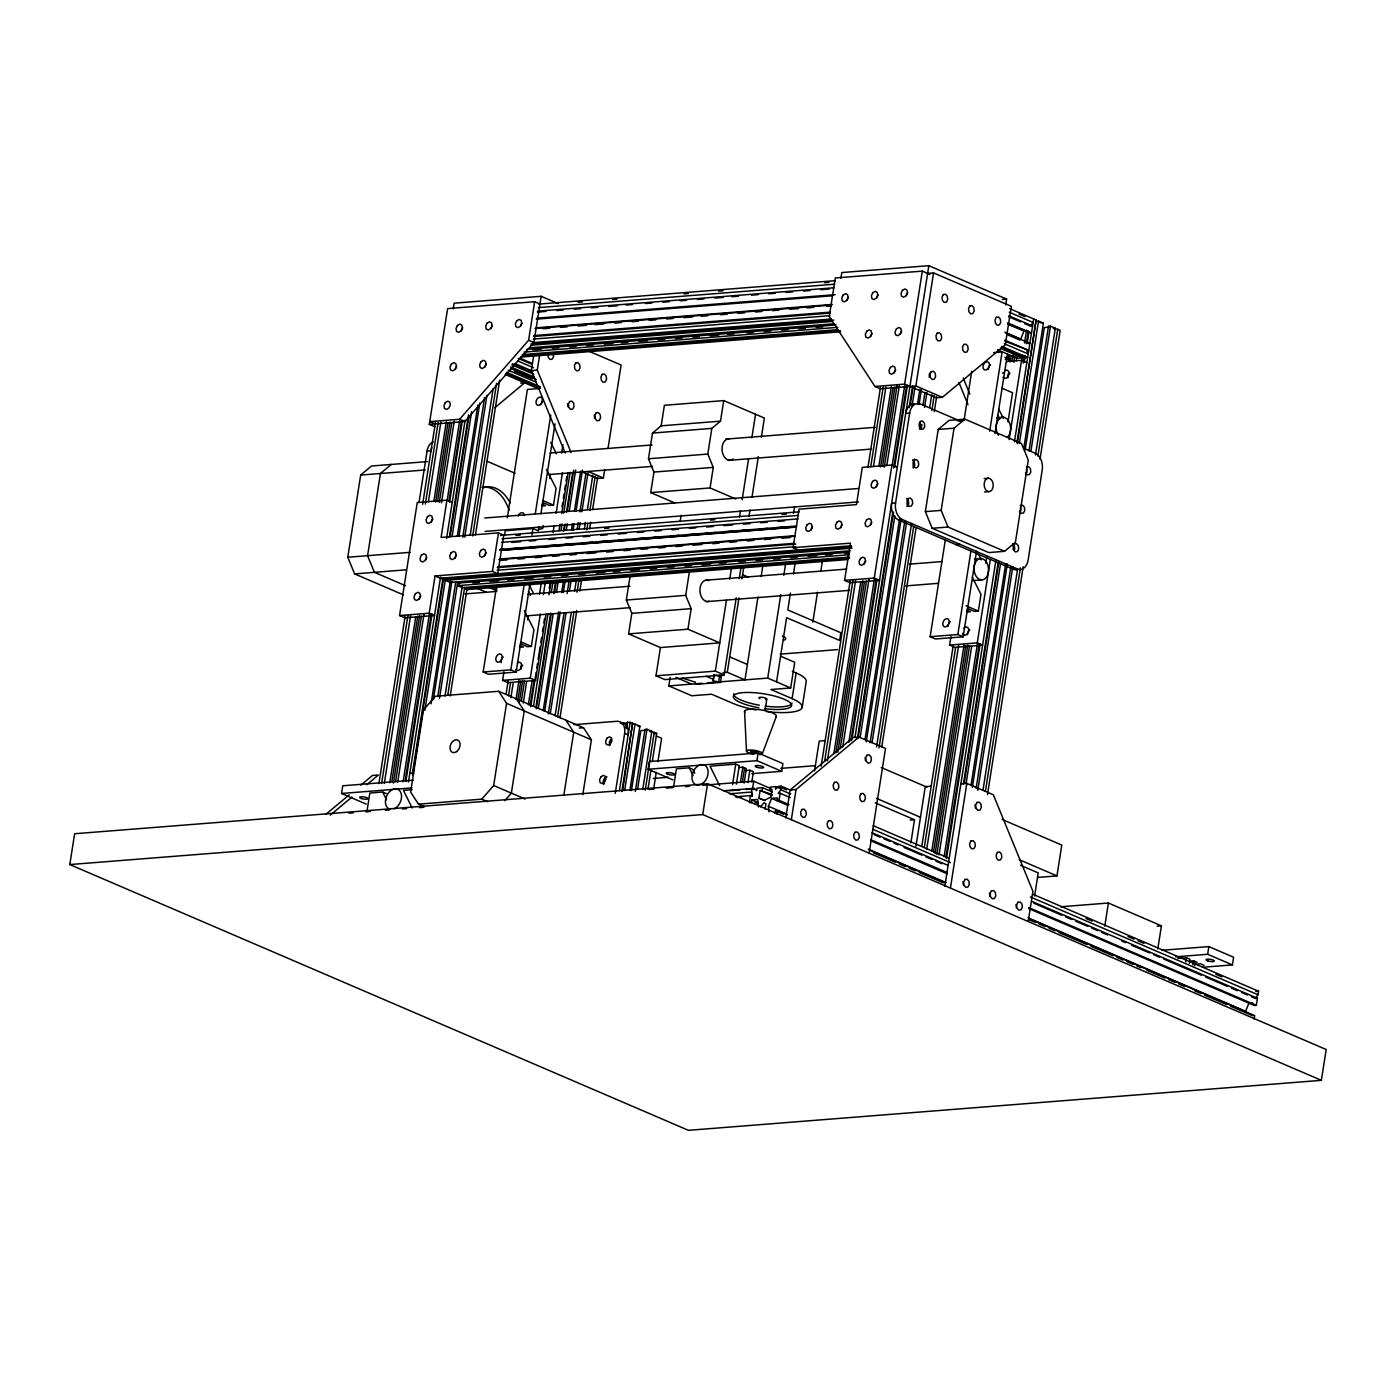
<?xml version="1.0" encoding="UTF-8"?>
<svg xmlns="http://www.w3.org/2000/svg" width="1396" height="1396" viewBox="0 0 1396 1396"><rect width="100%" height="100%" fill="white"/><g stroke="black" fill="none" stroke-linecap="round" stroke-linejoin="round"><path stroke-width="1.5" d="M69.8 864.56L74.634 833.744L707.563 783.749L1326.2 1049.513L1321.366 1080.33L688.437 1130.324L69.8 864.56L702.729 814.566L1321.366 1080.33M403.374 594.836L354.619 573.896L347.796 557.248L360.674 475.059L371.511 466.002L427.508 461.587M366.31 804.113L341.566 793.469L342.77 785.774L413.164 780.207M366.939 811.53L369.835 793.033L382.679 792.021L386.221 793.539M399.553 615.549L429.218 613.193L434.522 615.479L404.857 617.817L399.553 615.549L417.247 502.525L446.929 500.187L452.217 502.455M434.976 426.81L429.287 424.367L447.627 308.603L534.651 301.728L539.955 304.014M419.009 502.543L427.054 451.17A13.419 9.022 85.5 0 1 433.214 441.956M378.892 783.645L405.137 616.037M422.639 504.288L435.43 422.622M453.229 308.952L454.136 303.176L541.159 296.301L558.208 303.63M381.614 783.435L407.859 615.811M425.361 504.078L438.152 422.412M384.336 783.226L410.581 615.601M428.415 501.705L440.857 422.203M389.763 782.79L415.676 617.329M433.859 501.286L446.301 421.767M391.875 781.394L417.788 615.933M435.622 502.036L448.064 422.534M393.428 783.069L419.673 615.462M437.506 501.565L449.966 422.046M395.539 781.69L421.452 616.212M439.286 502.316L451.728 422.814M397.686 782.161L423.93 614.554M441.433 502.804L454.224 421.138M429.218 613.193L435.063 575.955L492.422 571.418L497.726 573.704L503.747 535.174L498.442 532.888L441.084 537.425L446.929 500.187M403.112 781.743L429.375 614.118M447.209 500.222L459.65 420.72M405.224 780.347L431.137 614.886M448.971 500.99L461.43 421.47M405.835 781.516L432.079 613.908M449.582 502.159L462.373 420.493M408.452 781.952L440.525 577.159M446.58 538.472L465.095 420.283M412.344 773.75L442.951 578.206M449.355 537.373L468.533 414.874M412.78 774.955L443.405 579.41M450.14 536.43L468.986 416.078M424.855 710.337L445.394 579.253M452.112 536.273L471.639 411.628M431.067 703.828L450.245 581.329M457.312 536.204L477.851 405.119M433.336 699.64L451.85 581.451M458.918 536.326L479.788 403.095M437.838 696.272L455.672 582.376M462.739 537.251L484.621 397.563M439.478 698.262L457.661 582.219M464.728 537.094L486.925 395.26M849.501 557.056L462.25 587.646L457.644 585.657L458.045 583.092L849.606 552.17M445.01 696.063L462.181 586.46M470.26 534.877L493.137 388.751M447.784 694.946L464.606 587.507M472.686 535.924L496.575 383.359M450.21 695.993L467.049 588.554M475.46 534.825L499.681 380.096M492.422 571.418L498.442 532.888M435.22 423.895L429.916 421.609L459.598 419.271L528.613 340.258L534.651 301.728M429.287 424.367L464.903 421.557L533.918 342.544L541.159 296.301M529.887 584.348L516.136 672.104L488.443 674.285L483.156 672.017L496.557 586.39M504.602 535.017L505.265 530.742L532.958 528.561L538.263 530.829L538.926 526.554M507.289 517.899L527.391 389.467L540.165 388.472M565.171 453.037L531.353 370.603L533.691 355.614M571.104 452.566L537.285 370.132L539.641 355.16M545.976 614.1L535.593 680.445L507.9 682.644L502.595 680.358L503.939 671.808M506.137 693.829L508.161 680.934M516.136 672.104L510.831 669.818L524.25 584.209M531.963 534.982L532.958 528.561M535.314 513.571L550.722 415.118M418.486 804.148L481.777 799.158L493.678 785.529L506.556 703.34L498.686 691.282L435.378 696.272L423.477 709.901L410.616 792.09L418.486 804.148L424.384 806.696M508.528 695.766L510.552 682.871M510.901 697.686L513.257 682.644M540.95 513.711L555.015 423.808M527.688 619.876L528.351 615.706M549.815 478.601L550.46 474.431M516.014 699.413L519.033 680.079M520.725 669.33L521.389 665.037M517.776 700.164L520.813 680.829M519.329 701.839L522.697 680.358M521.441 700.46L524.477 681.108M520.324 643.661L527.391 646.697L531.353 646.383L533.97 629.683L524.355 610.715M539.502 594.364L541.456 581.853M542.451 502.385L549.518 505.422L553.479 505.108L556.097 488.425L546.482 469.44M561.628 453.107L562.937 444.748M523.256 703.078L526.624 681.597M535.593 680.445L530.288 678.177L540.339 613.961M543.358 594.696L545.365 581.853M553.078 532.626L554.072 526.205M556.097 513.362L562.466 472.686M528.351 704.806L532.05 681.161M530.114 705.556L534.162 679.782M530.742 706.742L536.116 672.349M536.797 668.056L537.46 663.763M538.141 659.453L540.165 646.575M540.828 642.265L541.508 637.972M542.52 631.533L543.184 627.223M543.864 622.93L544.527 618.637M549.239 588.554L550.251 582.097M562.03 506.888L562.71 502.595M563.373 498.285L564.054 493.992M564.717 489.699L565.397 485.389M566.078 481.096L566.741 476.804M548.994 594.836L551.001 581.992M559.046 530.62L560.058 524.198M561.733 513.501L568.102 472.825M533.464 706.516L547.93 614.118M551.298 592.637L552.973 581.888M561.052 530.305L562.065 523.866M563.74 513.117L570.144 472.284M535.89 707.563L550.687 613.019M553.723 593.666L555.748 580.771M563.478 531.353L564.49 524.913M566.514 512.018L572.569 473.331M536.343 708.767L551.141 614.223M554.509 592.724L556.201 581.975M564.263 530.41L565.275 523.954M567.3 511.058L573.686 470.243M538.315 708.61L553.13 614.066M556.481 592.567L558.173 581.818M566.253 530.253L567.265 523.797M569.271 510.901L575.675 470.086M543.184 710.704L558.662 611.849M561.681 592.515L563.373 581.766M571.453 530.183L572.447 523.744M574.471 510.849L580.527 472.162M544.772 710.826L560.25 611.971M563.286 592.637L564.961 581.888M573.041 530.305L574.053 523.866M576.077 510.971L582.464 470.138M548.262 713.897L564.089 612.896M567.108 593.544L569.132 580.666M577.211 529.084L578.223 522.645M579.898 511.896L585.954 473.209M550.251 713.74L566.061 612.739M569.428 591.241L571.104 580.509M579.183 528.927L580.195 522.488M581.888 511.739L587.943 473.052M555.102 715.816L571.261 612.67M574.629 591.189L576.304 580.439M584.383 528.875L585.395 522.418M587.419 509.523L592.794 475.146M557.545 716.863L574.035 611.57M577.054 592.236L579.078 579.34M586.809 529.904L587.821 523.465M589.845 510.57L595.237 476.193M559.971 717.91L576.792 610.471M579.829 591.119L581.504 580.387M589.583 528.805L590.595 522.366M592.619 509.47L597.663 477.223M580.422 471.185L597.453 478.496L603.386 478.025L604.73 469.51M608.063 448.186L621.098 365.019L589.182 351.303M563.827 795.423L573.721 732.202L565.851 720.127M582.813 794.586L591.398 739.793L583.528 727.735L498.686 691.282M628.601 633.889L687.931 629.195L719.743 642.875L660.413 647.552L628.601 633.889L631.812 613.333L626.35 600.036L630.032 576.478M674.582 502.874L650.711 492.614L653.939 472.075L648.477 458.76L652.49 433.074L661.181 425.832L720.51 421.156L723.739 400.6L664.391 405.294L661.181 425.832M603.77 784.203L604.782 777.781M609.808 745.673L610.82 739.252M615.252 793.294L624.64 733.354A13.419 9.353 -66.8 0 0 616.753 721.296L573.896 724.681M625.844 727.508L627.467 722.255L632.615 723.076L622.668 790.625M626.455 728.677L627.467 722.255M619.458 790.52L630.189 722.029M621.883 791.567L632.615 723.076M624.658 790.468L635.04 724.123L633.069 724.28M629.858 790.415L639.909 726.217L635.04 724.123M631.446 790.555L640.834 730.632L644.795 730.317M635.285 791.48L645.004 729.41L646.976 729.253L651.845 731.33L642.788 789.124M637.588 789.176L646.976 729.253M736.233 597.854L724.158 674.914L664.828 679.608L655.98 675.804L660.343 647.988M680.114 521.703L681.126 515.281M672.889 779.893L648.145 769.266L649.349 761.553L758.15 752.968L782.894 763.595L781.673 771.307L751.816 773.663M645.214 790.171L654.27 732.377L649.855 731.487L651.845 731.33M647.971 789.194L651.007 769.807M652.298 761.535L656.696 733.424L654.27 732.377M756.091 709.971A40.24 9.947 8.9 0 1 732.795 703.322L711.594 694.213L691.805 695.766L668.824 685.907L670.167 677.339M653.607 789.351L656.26 772.32M657.935 761.675L661.599 738.275L656.295 735.989M687.931 629.195L691.16 608.656L685.698 595.342L689.38 571.802M735.901 499.035L710.058 487.937L713.269 467.381L707.807 454.066L711.838 428.38L720.51 421.156M673.518 787.327L676.414 768.83L689.258 767.817L692.8 769.336L694.719 773.244M721.505 675.978L720.493 682.4L713.112 680.742L714.124 674.32M713.112 680.742L714.106 675.071M724.158 674.914L715.328 671.127L726.426 600.263M729.742 579.078L731.417 568.312M739.461 517.009L740.456 510.587M742.131 499.89L748.535 459.005M751.851 437.821L755.55 414.263M718.731 681.632L719.743 675.21M739.252 578.59L740.927 567.893M748.971 516.52L749.966 510.098M751.99 497.255L758.342 456.597M761.361 437.332L764.38 418.067L723.739 400.6M702.729 814.566L707.563 783.749M757.958 597.034L744.975 679.887L727.299 672.296L738.955 597.872M741.922 578.904L743.789 566.985M761.169 576.496L762.67 566.863M732.534 784.692L735.744 764.135L710.04 766.177L719.673 785.704M736.39 784.151L739.287 765.654L735.744 764.135M740.561 781.568L742.812 767.172L738.536 767.521M742.34 782.318L744.591 767.94M744.103 783.086L746.354 768.69L742.812 767.172M747.959 782.545L749.879 770.208L745.604 770.557M780.591 656.207L794.725 662.28L790.694 687.966L767.73 678.09L780.8 594.609M783.819 575.344L785.826 562.501M793.539 513.274L794.533 506.853M751.816 782.004L753.421 771.726L749.879 770.208M702.52 785.267L753.718 781.219L752.514 788.932L746.11 789.438M781.673 771.307L756.929 760.663L758.15 752.968M765.095 710.215L766.753 699.623M758.499 807.028L757.731 799.472L751.798 799.943L751.397 802.508L749.408 802.665L750.525 795.615L752.287 796.366L751.624 788.548L754.049 789.595M798.372 549.954L793.068 547.686L799.088 509.156L856.446 504.619L862.292 467.381L891.957 465.043L897.262 467.311M776.56 681.894L786.611 617.678L839.642 640.45L840.846 632.754L787.815 609.965L790.468 593.038M793.452 574L795.109 563.426M764.903 800.693L758.918 798.111L760.122 790.415L772.093 794.551M840.898 278.345L841.805 272.552L928.829 265.676L1006.603 299.093L1005.696 304.869M762.111 790.258L762.513 787.693L757.068 788.112L756.667 790.677L754.346 788.321L723.512 790.764M758.918 798.111L764.45 800.222L770.784 797.186L771.988 789.473L770.016 789.63L770.418 787.065L775.862 786.629L775.461 789.194L778.584 786.419L781.289 786.21L791.288 790.485M766.474 711.576A40.24 9.947 8.9 0 0 799.559 710.058A40.24 9.947 8.9 0 0 792.125 698.628L796.156 672.942L792.3 671.284M775.094 813.327L775.495 810.762L777.467 810.605L787.466 814.898M776.926 814.13L777.467 810.605M789.072 804.62L779.09 800.327L780.19 793.26L778.218 793.417L780.748 789.735L781.289 786.21M812.821 622.18L817.515 592.218M820.865 570.824L822.541 560.11M802.194 707.371L806.207 681.684A40.24 9.947 8.9 0 0 796.156 672.942M785.774 817.829L790.136 789.996L853.061 737.524L858.994 737.071L885.5 748.448L869.15 852.939M791.375 819.487L796.069 789.525L858.994 737.071M814.549 770.889L819.225 741.101L825.158 740.63M844.597 580.387L874.262 578.049L879.567 580.335L849.885 582.673L844.597 580.387L850.426 543.149L793.068 547.686M821.162 766.177L850.164 580.876M868.015 466.997L880.457 387.477M824.617 761.186L852.886 580.666M870.72 466.77L883.179 387.268M827.339 760.96L855.608 580.457M873.442 466.561L885.902 387.041M833.796 754.084L860.721 582.167M878.887 466.124L891.329 386.622M835.89 752.706L862.815 580.788M880.649 466.892L893.108 387.373M837.792 752.235L864.368 582.464M882.551 466.421L894.993 386.901M840.235 748.692L866.48 581.068M884.314 467.171L897.105 385.523M842.713 747.017L868.958 579.392M886.792 465.514L899.251 385.994M874.262 578.049L891.957 465.043M942.37 397.319L936.437 397.79L904.625 384.127L922.32 271.121L835.297 277.979L829.259 316.508L874.96 386.465L880.265 388.751L915.863 385.942L942.37 397.319L1005.295 344.864L1011.332 306.335L933.558 272.918L927.625 273.389M848.82 742.288L874.402 578.974M892.236 465.077L904.695 385.558M850.932 740.91L876.165 579.724M893.667 467.992L906.458 386.326M851.874 739.932L876.793 580.91M894.627 467.014L907.4 385.348M854.945 737.559L928.829 265.676M857.371 738.606L892.707 512.96M909.197 407.667L912.565 386.186M858.156 737.664L893.492 512.018M910.314 404.578L913.001 387.373M1023.512 448.256L1035.396 453.368A13.419 9.022 85.5 0 1 1042.219 470.016L1028.154 559.901A13.419 9.022 85.5 0 1 1017.3 568.957L902.409 519.591A13.419 9.022 85.5 0 1 895.586 502.961L909.668 413.059A13.419 9.022 85.5 0 1 920.505 404.02L960.134 421.034M860.128 737.507L894.801 516.154M911.954 406.568L914.991 387.216M915.863 385.942L933.558 272.918M864.997 739.583L899.652 518.248M917.486 404.351L919.842 389.31M866.253 741.869L900.926 520.516M919.092 404.474L921.447 389.432M870.092 742.777L904.748 521.441M907.103 506.399L908.115 499.96M913.159 467.712L914.502 459.127M919.563 426.897L920.226 422.587M922.913 405.398L924.937 392.503M872.064 742.62L906.388 523.43M921.203 428.886L921.866 424.576M924.571 407.388L926.927 392.346M929.282 377.304L929.945 373.011M876.583 746.86L911.588 523.378M929.753 407.335L931.778 394.44M879.026 747.907L913.682 526.571M931.847 410.529L934.203 395.487M881.783 746.808L916.108 527.618M934.29 411.576L936.646 396.534M925.356 511.634L938.217 429.445L949.071 420.388L964.898 419.149L1021.453 443.439L1028.276 460.087L1015.416 542.276L1004.562 551.315L988.734 552.572L932.179 528.281L925.356 511.634L941.166 510.378L948.006 527.025L1004.562 551.315M941.166 510.378L954.044 428.188L964.898 419.149M976.554 551.176L963.153 636.803L935.46 638.984L930.155 636.698L945.249 540.392M964.008 420.528L971.721 371.301M910.873 842.852L914.502 819.731L875.222 802.857M915.951 846.255L925.269 786.663L931.202 786.192M949.594 645.057L977.287 642.875L982.592 645.144L954.899 647.343L949.594 645.057L950.938 636.489M921.884 845.784L953.189 645.79M924.274 847.564L955.579 647.709M963.153 636.803L957.848 634.517L970.918 551.036M989.694 431.172L1002.101 351.984L993.568 352.647M926.665 849.501L958.633 645.353M994.999 433.458L1007.389 354.252M931.76 851.228L964.078 644.917M1008.488 361.267L1009.5 354.811M933.54 851.979L965.84 645.685M1007.912 377.06L1008.575 372.767M1010.268 362.018L1011.262 355.579M935.093 853.654L967.742 645.214M1012.152 361.547L1013.164 355.108M936.856 854.422L969.505 645.964M1013.915 362.314L1014.927 355.858M939.002 854.893L971.651 646.453M1016.41 360.639L1017.073 356.346M967.341 608.359L974.408 611.396L978.369 611.082L980.987 594.382L972.331 577.298M985.855 563.234L986.832 556.969M1007.982 421.976L1012.554 392.747L1001.944 388.193M977.287 642.875L990.357 559.395M1009.134 439.531L1021.54 360.343L1006.621 361.512M944.115 856.62L977.427 643.87M1021.837 360.203L1022.884 355.317L1025.065 357.673L1027.648 357.481L1001.787 346.365M1024.542 343.015L1026.549 330.119M945.877 857.371L979.189 644.62M1023.268 363.117L1024.28 356.661M1026.304 343.782L1028.329 330.887M946.488 858.557L980.149 643.661M1024.228 362.14L1025.24 355.701M1027.264 342.805L1028.939 332.056M944.848 886.198L996.011 559.534M1014.438 441.817L1033.686 318.951M963.415 784.168L998.088 562.815M1016.934 442.48L1036.111 319.998L1009.814 308.691M964.217 783.208L998.873 561.873M1017.387 443.684L1036.111 319.998M966.189 783.051L1000.513 563.862M1019.359 443.527L1038.537 321.028L1036.565 321.185M950.449 887.856L966.817 783.383L960.884 783.854M971.04 785.145L1005.713 563.81M1023.879 447.767L1043.405 323.122L1038.537 321.028M972.314 787.414L1007.301 563.932M1025.135 450.036L1044.33 327.554L1050.263 327.083L1048.483 326.315L1028.974 450.96M976.136 788.339L1010.809 567.003M1013.444 549.832L1013.077 546.569L1014.351 544.021L1016.532 543.672L1018.347 545.749L1018.731 549.012L1017.44 551.56L1015.258 551.891L1013.444 549.832L1014.159 545.504M977.776 790.328L1012.781 566.846M1030.946 450.803L1050.473 326.158L1048.483 326.315M982.976 790.276L1017.632 568.94M1035.483 455.044L1055.324 328.252L1050.473 326.158M985.402 791.323L1020.406 567.823M1037.909 456.073L1057.767 329.299L1053.352 328.409L1055.324 328.252M987.495 794.516L1023.181 566.724M1040.003 459.267L1060.192 330.346L1057.767 329.299M1028.224 921.238L1032.918 891.276L993.324 794.76L966.817 783.383M1034.611 895.988L1038.223 872.884L1020.546 865.293M1037.49 877.438L1056.947 875.903L1061.78 845.069L1002.258 819.504M1104.777 926.141L1108.389 903.02L1060.681 906.789M1157.808 948.914L1161.42 925.81L1108.389 903.02M1185.832 961.879L1186.46 957.761L1177.892 958.441M1189.357 963.397L1190.003 959.279L1186.46 957.761M1192.899 964.915L1193.545 960.797L1189.252 961.129M1194.662 965.666L1195.308 961.565M1208.866 946.593L1233.61 957.22L1232.406 964.915L1207.662 954.288L1208.866 946.593L1161.943 950.292M1254.149 1019.15L1254.707 1015.607L1029.079 918.69M1028.695 908.569L1254.341 1005.486L1256.313 1005.329L1257.43 998.28L1031.784 901.345M1251.462 996.709L1255.44 998.437L1257.971 994.737L1258.529 991.212L1032.9 894.278M762.373 753.631L776.351 716.375M768.969 811.914L768.393 806.242L771.569 798.39L777.502 797.919L777.101 800.484L779.09 800.327M461.343 330.765L462.722 327.781M455.305 369.294L456.684 366.31M491.008 328.426L492.387 325.442M484.97 366.956L486.349 363.972M520.673 326.071L522.052 323.104M431.416 521.86L432.795 518.876M425.379 560.389L426.757 557.405M419.341 598.919L420.72 595.935M455.044 558.051L456.422 555.067M484.709 555.695L486.105 552.729M609.162 742.724L610.558 739.74M847.023 300.297L848.419 297.331M876.705 297.959L878.084 294.975M870.668 336.488L872.046 333.504M906.37 295.62L907.749 292.637M900.333 334.15L901.711 331.166M811.076 529.922L812.455 526.955M894.295 372.68L895.691 369.696M840.741 527.583L842.12 524.599M876.444 486.715L877.822 483.731M870.406 525.245L871.785 522.261M864.368 563.775L865.764 560.791M760.471 806.871L764.048 802.787L765.968 803.747L765.113 809.191M919.493 429.253L920.784 426.705L920.418 423.442M913.473 467.782L914.746 465.234L914.38 461.971L912.565 459.912M907.435 506.312L908.709 503.764L908.342 500.501L906.528 498.442M1025.554 474.815L1026.828 472.267L1026.461 469.004M1019.516 513.344L1020.808 510.796L1020.424 507.533M504.741 800.693L511.355 793.12L524.233 710.93L516.346 698.873M391.299 464.449L380.445 473.488L367.584 555.695L374.407 572.325L405.608 585.727M494.865 407.667L524.669 382.818L520.708 383.132M326.053 814.147L349.244 794.813M360.831 785.163L372.418 775.495L378.351 775.024L366.764 784.692M330.329 815.055L351.862 797.116M606.946 776.891L604.52 778.27L603.142 781.254L603.613 784.081M1026.426 466.962L1028.608 466.63L1030.423 468.69L1030.789 471.953L1029.515 474.5L1027.316 474.849L1025.502 472.79M1020.389 505.492L1022.57 505.16L1024.385 507.219L1024.751 510.482L1023.477 513.03L1021.279 513.379L1019.481 511.302M538.839 304.101L835.227 280.683M578.049 302.234L582.376 301.902M612.652 299.494L616.98 299.163M684.057 293.858L688.385 293.526M718.661 291.136L722.988 290.787M824.67 282.76L828.997 282.411M538.28 307.626L834.668 284.226M537.739 311.151L834.11 287.751M537.338 312.093L545.993 311.413M556.812 310.558L563.303 310.034M574.122 309.179L580.596 308.673M591.415 307.818L597.907 307.312M608.726 306.457L617.381 305.776M626.036 305.078L632.528 304.572M645.51 303.543L652.002 303.037M662.821 302.182L669.295 301.676M680.114 300.821L686.605 300.297M697.424 299.442L703.916 298.936M714.735 298.081L723.39 297.4M732.045 296.72L738.536 296.196M751.502 295.167L757.993 294.661M768.812 293.806L775.304 293.3M786.123 292.445L792.614 291.921M803.433 291.066L809.924 290.56M820.743 289.705L829.399 289.024M536.622 318.218L835.174 294.643M536.239 319.161L832.609 295.743M536.012 327.833L832.382 304.433M535.017 328.496L831.405 305.096M543.271 328.741L549.762 328.235M560.581 327.379L567.073 326.856M577.892 326.018L586.547 325.32M595.202 324.64L603.857 323.959M614.659 323.104L621.15 322.598M631.969 321.743L638.461 321.22M649.28 320.365L655.771 319.859M666.59 319.003L673.081 318.497M683.9 317.642L692.556 316.962M701.193 316.264L707.685 315.758M720.668 314.728L727.159 314.222M737.978 313.367L744.469 312.861M755.288 312.006L761.78 311.483M772.599 310.627L779.09 310.121M789.892 309.266L798.547 308.586M807.202 307.905L813.694 307.382M826.676 306.37L831.004 306.021M533.918 335.564L830.288 312.146M533.516 336.488L829.905 313.088M1002.363 299.425L1006.603 299.093M533.359 339.088L829.748 315.688M532.801 342.631L831.353 319.038M530.916 344.009L833.778 320.085M531.178 345.231L831.876 321.481M529.433 347.831L834.511 323.732M526.693 349.366L836.064 324.919M532.783 349.785L541.439 349.087M552.258 348.232L558.749 347.726M569.568 346.871L576.059 346.365M586.878 345.51L593.37 344.986M604.189 344.131L612.827 343.451M621.482 342.77L627.973 342.264M638.792 341.409L647.447 340.729M658.266 339.874L664.758 339.35M675.577 338.495L682.068 337.989M692.887 337.134L699.361 336.628M710.18 335.773L718.835 335.075M727.49 334.394L733.982 333.888M746.965 332.859L753.456 332.353M764.275 331.498L770.767 330.992M781.586 330.137L788.059 329.613M798.878 328.758L805.37 328.252M816.189 327.397L822.68 326.891M524.128 352.106L837.809 327.327M522.261 354.601L838.106 329.648M522.401 355.753L840.409 330.643M520.376 357.097L840.549 331.794M1043.405 323.122L1039.654 322.528M531.353 370.603L537.285 370.132M1027.875 343.503L1029.864 343.346L1005.993 333.103M1004.893 341.165L1028.747 350.413L1004.893 340.17M1007.284 356.556L1009.256 356.399M1005.225 359.243L1009.413 358.912M874.96 386.465L904.625 384.127M652.49 433.074L711.838 428.38M427.054 451.17L430.998 450.873A13.419 9.022 85.5 0 1 431.818 447.662M909.668 413.059L905.707 413.373A13.419 9.022 85.5 0 1 914.206 403.776M550.111 453.002L651.984 444.958M725.676 439.129L875.24 427.316M957.604 420.824L961.949 420.475M996.622 417.736L1003.131 417.23M360.674 475.059L425.187 469.963M938.217 429.445L954.044 428.188M648.477 458.76L707.807 454.066M548.488 474.588L652.525 466.369M728.398 460.383L871.453 449.076M653.939 472.075L713.269 467.381M650.711 492.614L710.058 487.937M541.613 506.05L545.557 505.736L542.032 504.218M484.778 518.003L858.243 488.513M984.163 478.566L988.508 478.235M485.127 531.405L858.575 501.897M984.512 491.95L988.857 491.619A6.701 4.52 85.5 0 0 992.521 481.725A6.701 4.52 85.5 0 0 984.669 481.428A6.701 4.52 85.5 0 0 988.857 491.619M895.586 502.961L891.625 503.275A13.419 9.022 85.5 0 0 898.448 519.905L1013.339 569.271A13.419 9.022 85.5 0 0 1018.033 569.446M500.483 535.436L799.018 511.861M515.892 535.453L520.219 535.104M604.59 528.438L608.918 528.107M710.581 520.08L714.909 519.731M781.987 514.443L786.314 514.094M502.089 538.786L798.46 515.386M501.53 542.329L797.919 518.911M511.948 542.398L520.603 541.718M529.259 541.037L535.75 540.514M548.733 539.502L555.224 538.978M566.043 538.123L572.535 537.617M583.354 536.762L589.827 536.256M600.646 535.401L607.138 534.877M617.957 534.022L626.612 533.342M637.431 532.487L643.922 531.981M654.741 531.126L661.233 530.62M672.052 529.765L678.526 529.241M689.345 528.386L695.836 527.88M706.655 527.025L713.147 526.519M723.966 525.664L732.621 524.966M743.44 524.111L749.931 523.605M760.733 522.75L767.224 522.244M778.043 521.389L784.535 520.865M347.796 557.248L410.18 552.327M500.431 549.396L796.802 525.978M499.646 549.605L503.973 549.274M512.629 548.593L521.284 547.895M529.922 547.215L538.577 546.534M547.232 545.853L555.887 545.173M564.542 544.492L573.198 543.794M581.853 543.114L592.672 542.259M599.163 541.753L609.982 540.898M618.62 540.217L627.275 539.537M635.93 538.839L644.586 538.158M653.241 537.477L661.896 536.797M670.551 536.116L679.206 535.436M687.862 534.738L698.663 533.883M705.155 533.377L715.974 532.522M724.629 531.841L733.284 531.161M741.939 530.48L750.594 529.782M759.25 529.101L767.905 528.421M776.56 527.74L785.198 527.06M500.03 550.321L796.418 526.903M501.408 550.373L795.633 527.13M898.448 519.905L902.409 519.591M499.803 559.011L794.027 535.767M498.826 559.656L795.197 536.256M500.588 560.424L507.08 559.901M517.899 559.063L524.39 558.54M535.209 557.685L541.683 557.179M552.502 556.323L558.993 555.8M569.812 554.962L576.304 554.439M587.123 553.584L595.778 552.903M606.597 552.048L613.088 551.542M623.89 550.687L630.381 550.164M641.2 549.309L647.692 548.803M658.511 547.947L665.002 547.441M675.821 546.586L682.312 546.063M693.131 545.208L701.787 544.527M712.588 543.672L719.08 543.166M729.899 542.311L736.39 541.805M747.209 540.95L753.7 540.427M764.519 539.571L771.011 539.065M781.83 538.21L790.468 537.53M354.619 573.896L406.358 569.795M932.179 528.281L948.006 527.025M497.709 566.724L794.097 543.323M497.325 567.649L795.86 544.074M497.168 570.266L795.703 546.674M440.368 578.223L851.473 545.766M851.665 546.988L442.794 579.27L435.063 575.955M851.926 548.192L445.219 580.317L450.088 582.411L850.286 550.792M472.79 582.83L479.282 582.307M490.101 581.451L498.756 580.771M507.411 580.09L513.903 579.584M524.721 578.729L533.377 578.031M544.178 577.176L550.67 576.67M561.489 575.815L567.98 575.309M578.799 574.454L585.29 573.931M596.109 573.075L604.765 572.395M613.42 571.714L619.911 571.208M630.713 570.353L639.368 569.673M650.187 568.818L656.678 568.294M667.497 567.439L673.989 566.933M684.808 566.078L691.299 565.572M702.118 564.717L710.756 564.036M719.411 563.338L725.903 562.832M738.885 561.803L745.377 561.297M756.196 560.442L762.687 559.936M773.506 559.081L779.998 558.557M790.817 557.702L797.291 557.196M808.11 556.341L816.765 555.66M825.42 554.98L831.911 554.456M844.894 553.427L849.222 553.095M955.894 544.58L959.855 544.283M457.644 585.657L849.204 554.736M849.64 558.226L464.571 588.623L466.875 589.618L847.616 559.552M465.043 593.928L496.243 591.468M527.985 594.26L629.858 586.215M705.73 580.23L846.622 569.097M909.477 564.141L941.986 561.576M974.513 559.011L981.004 558.487M1013.339 569.271L1017.3 568.957M626.35 600.036L685.698 595.342M526.362 615.863L630.416 607.644M706.271 601.659L849.344 590.351M905.69 585.901L938.217 583.336M972.89 580.596L981.563 579.916A10.732 7.224 85.5 0 0 987.426 564.089A10.732 7.224 85.5 0 0 974.879 563.6A10.732 7.224 85.5 0 0 981.563 579.916M631.812 613.333L691.16 608.656M519.486 647.325L523.448 647.011L519.905 645.493M966.503 612.006L970.447 611.71L966.922 610.174M483.156 672.017L510.831 669.818M930.155 636.698L957.848 634.517M780.329 654.131L837.548 649.611M502.595 680.358L530.288 678.177M655.98 675.804L715.328 671.127M723.058 672.628L727.299 672.296M668.824 685.907L702.258 683.255M707.528 682.836L767.73 678.09M720.493 682.4L696.761 684.267L694.999 683.517L695.313 682.138L682.627 678.194M790.694 687.966L770.924 689.519L792.125 698.628M621.115 722.744L626.507 723.215M621.08 723.652L623.052 723.494M579.305 728.066L583.528 727.735M637.92 726.374L639.909 726.217M654.113 733.633L656.696 733.424M409.796 773.436L413.74 773.122M341.566 793.469L411.96 787.92M648.145 769.266L756.929 760.663M412.029 789.717L403.461 790.38L412.134 807.97M653.241 778.462L668.387 777.258M780.853 768.376L815.456 765.654M349.017 813.187L353.293 812.838M366.084 811.826L370.341 811.495M385.279 810.326L389.554 809.977M402.345 808.965L406.62 808.633M419.411 807.621L423.669 807.289M649.192 789.473L653.468 789.141M666.258 788.129L672.663 787.623M685.453 786.611L689.729 786.28M729.044 790.782L739.706 789.927M729.445 793.783L751.083 792.073L752.496 795.458L735.378 796.802M790.136 789.996L796.069 789.525M737.14 797.57L741.468 797.221M910.157 820.08L914.502 819.731M1157.092 926.141L1161.42 925.81M1175.659 956.818L1207.662 954.288M1196.32 964.182L1200.612 963.833L1204.137 965.351M1202.532 967.271L1232.406 964.915M1255.807 991.422L1258.529 991.212M1255.44 998.437L1257.43 998.28M1252.77 1003.078L1248.809 1003.392L1245.616 1011.262L1027.98 917.765M922.32 271.121L930.05 274.436M1019.028 314.03L1024.996 316.595M1009.256 312.233L1033.127 322.476L1030.597 326.175L1024.629 323.61M1008.715 315.758L1032.569 326.018M1008.715 316.77L1020.651 321.9M1007.598 322.825L1031.47 333.068L1007.615 323.837M1008.052 324.291L1023.949 331.131L1020.773 339.001L1004.858 332.161M1007.999 334.97L1019.918 340.083M1004.335 343.695L1028.189 353.938L1026.775 350.571M1001.194 347.43L1025.065 357.673M1000.6 348.494L1022.483 357.882L1017.318 358.283L997.442 349.75M1021.54 360.343L1026.845 362.611M1004.876 357.254L1008.854 358.964M528.613 340.258L533.918 342.544M520.08 358.231L532.016 363.344M518.108 358.388L532.033 364.356M517.55 360.901L533.447 367.741M515.002 363.588L532.906 371.266M512.419 363.78L532.312 372.331M511.826 364.845L533.708 374.233M510.639 366.956L534.511 377.217M510.535 368.474L536.378 379.572M514.513 371.196L532.417 378.874M508.144 370.184L535.977 382.155M506.678 372.331L540.479 386.849M505.945 373.395L539.746 387.914M505.212 374.46L539.03 388.995M965.997 605.759L978.369 611.082M588.24 471.516L603.386 478.025M459.598 419.271L464.903 421.557M487.413 461.395L515.141 473.296M742.585 574.681L748.483 577.229M542.87 500.553L553.479 505.108M729.724 656.888L747.384 664.479M716.008 674.983L721.313 677.252M706.359 676.327L713.426 679.363M493.085 587.192L497.046 588.885M487.152 586.652L497.046 590.892M476.594 588.065L486.349 592.253M458.045 583.092L459.808 583.842M675.856 677.357L691.578 684.11M881.242 767.521L926.874 787.117M520.743 641.828L531.353 646.383M876.409 798.338L920.069 817.096M1019.255 859.709L1056.947 875.903M1193.545 960.797L1197.07 962.315M873.146 825.664L949.036 858.261M778.584 786.419L786.559 789.839M1086.088 918.516L1092.073 921.081M1128.02 936.524L1134.006 939.107M1138.002 940.817L1143.987 943.382M1215.881 974.268L1221.866 976.851M775.862 786.629L779.858 788.339M780.748 789.735L790.729 794.027M872.587 829.189L950.467 862.641M1030.335 896.947L1257.971 994.737M753.718 781.219L770.854 788.583M780.19 793.26L790.171 797.552M872.046 832.714L947.919 865.311M874.053 834.599L880.056 837.164M884.034 838.891L890.037 841.456M894.033 843.167L898.012 844.894M904.015 847.459L921.988 855.19M925.967 856.9L931.97 859.465M935.966 861.192L941.951 863.758M1033.808 903.212L1061.763 915.218M1065.759 916.945L1071.744 919.51M1075.74 921.238L1087.711 926.368M1091.707 928.096L1097.692 930.661M1101.688 932.388L1107.691 934.954M1121.669 940.956L1125.647 942.666M1131.65 945.249L1149.623 952.962M1153.602 954.69L1159.605 957.255M1163.601 958.965L1201.537 975.263M1205.533 976.991L1227.485 986.414M1231.481 988.141L1237.484 990.706M1241.463 992.434L1247.466 994.999M762.513 787.693L772.494 791.968M760.122 790.415L772.11 795.563M624.64 733.354L628.165 734.872A13.419 9.353 -66.8 0 0 620.295 722.814M870.93 839.781L946.82 872.378M1028.678 907.557L1256.313 1005.329M771.569 798.39L787.553 805.248M870.947 840.793L947.291 873.861M768.393 806.242L786.367 813.973M868.225 849.134L946.104 882.586M869.324 850.059L945.214 882.656M751.798 799.943L757.784 802.525M775.495 810.762L783.488 814.182M873.338 852.782L895.307 862.222M899.303 863.932L905.289 866.515M909.285 868.225L915.27 870.807M919.266 872.517L943.225 882.813M1029.096 919.702L1035.082 922.267M1039.078 923.978L1045.063 926.56M1049.059 928.27L1055.044 930.853M1059.041 932.563L1086.995 944.568M1090.991 946.279L1112.961 955.719M1116.957 957.447L1122.942 960.012M1126.938 961.722L1132.924 964.304M1136.92 966.015L1140.916 967.725M1146.901 970.307L1164.875 978.02M1168.871 979.748L1174.856 982.313M1178.852 984.023L1184.838 986.606M1194.819 990.898L1200.822 993.463M1204.8 995.173L1226.77 1004.614M1230.766 1006.324L1252.736 1015.765M755.114 802.386L756.894 803.136M506.556 703.34L591.398 739.793M493.678 785.529L525.21 799.088M481.777 799.158L487.675 801.688M1012.589 543.986L1014.403 546.063L1014.77 549.326M998.681 409.063L1003.48 418.556M997.599 415.066L999.519 418.87M978.474 554.125L981.353 559.813M550.705 442.48L556.481 453.857M528.595 583.737L533.394 593.23M528.473 591.642L530.393 595.446M689.258 767.817L693.114 775.618M382.679 792.021L386.535 799.838M963.223 378.002L969.819 394.091M958.93 382.504L968.004 404.613M1015.991 904.486L1016.358 907.749M989.485 893.091L989.851 896.354M929.317 373.814L929.684 377.077M975.036 804.654L975.403 807.9M962.961 881.696L963.345 884.959M865.101 757.417L865.468 760.68M594.242 415.083L594.626 418.346M567.736 403.688L568.102 406.951M553.182 353.31L553.566 356.573L552.275 359.121L550.094 359.453L548.279 357.393L547.913 354.13M744.557 711.262L746.476 751.065M967.533 634.709A4.293 2.984 -66.8 0 1 969.731 629.962M963.676 628.392A4.293 2.984 -66.8 0 1 968.301 628.287A4.293 2.984 -66.8 0 1 966.747 634.342A4.293 2.984 -66.8 0 1 962.402 633.4M948.093 626.35A4.293 2.984 -66.8 0 1 950.292 621.621M520.586 668.946A4.293 2.984 -66.8 0 1 522.732 665.264M517.427 662.995A4.293 2.984 -66.8 0 1 521.406 663.868A4.293 2.984 -66.8 0 1 519.993 669.417A4.293 2.984 -66.8 0 1 515.752 669.504M501.251 662.629A4.293 2.984 -66.8 0 1 503.275 656.923M782.406 635.983A13.419 3.316 8.9 0 1 783.61 640.223M758.935 707.772A29.508 7.294 8.9 0 1 738.048 693.358A29.508 7.294 8.9 0 1 787.588 700.914A29.508 7.294 8.9 0 1 764.642 708.645M792.003 703.095A29.508 7.294 8.9 0 1 765.043 706.079M759.337 705.207A29.508 7.294 8.9 0 1 733.738 693.725M759.895 698.646A4.031 0.995 8.9 0 1 760.209 697.267A4.031 0.995 8.9 0 1 765.828 698.175A4.031 0.995 8.9 0 1 765.514 699.553M753.98 754.294A8.044 1.989 8.9 0 1 746.86 750.612A8.044 1.989 8.9 0 1 758.778 751.31A8.044 1.989 8.9 0 1 759.721 754.625M744.871 712.361A16.089 3.979 8.9 0 1 761.344 709.936A16.089 3.979 8.9 0 1 775.565 717.3M756.213 753.508A4.031 0.995 8.9 0 1 750.437 751.798A4.031 0.995 8.9 0 1 755.986 751.659A4.031 0.995 8.9 0 1 757.068 753.491M709.29 601.275A10.732 7.224 85.5 0 1 699.902 590.578A10.732 7.224 85.5 0 1 708.749 580.579M733.127 458.987A10.732 7.224 85.5 0 1 722.343 452.095A10.732 7.224 85.5 0 1 728.991 438.868M482.754 487.832A37.552 25.285 85.5 0 1 510.203 503.031M482.021 487.309A37.552 25.285 85.5 0 1 509.069 510.221M998.472 435.308A10.732 7.224 85.5 0 1 998.541 419.55A10.732 7.224 85.5 0 1 1009.186 422.011A10.732 7.224 85.5 0 1 1007.266 437.349M1007.755 377.845A4.293 2.984 -66.8 0 1 1009.954 373.116M1004.649 370.83A4.293 2.984 -66.8 0 1 1008.645 371.702A4.293 2.984 -66.8 0 1 1007.214 377.252A4.293 2.984 -66.8 0 1 1002.991 377.356M1002.799 373.447A4.293 2.984 -66.8 0 1 1003.27 372.435M988.316 369.504A4.293 2.984 -66.8 0 1 990.514 364.757M542.643 528.735A4.293 2.984 -66.8 0 1 543.445 525.594M543.463 525.978A4.293 2.984 -66.8 0 1 538.437 528.84M518.23 515.979A4.293 2.984 -66.8 0 1 521.772 512.698A4.293 2.984 -66.8 0 1 524.355 515.508M541.369 403.758A4.293 2.984 -66.8 0 1 543.498 400.059M389.868 809.157A10.732 7.486 -66.8 0 1 387.914 793.696A10.732 7.486 -66.8 0 1 400.879 792.666A10.732 7.486 -66.8 0 1 393.969 808.842M457.417 325.512L456.038 328.479L456.509 331.323L458.551 332.353L460.977 330.957L462.355 327.99L461.884 325.146L459.842 324.134L457.417 325.512M451.379 364.042L450.001 367.008L450.472 369.853L452.513 370.865L454.939 369.486L456.335 366.52L455.864 363.675L453.805 362.646L451.379 364.042M445.341 402.554L443.963 405.538L444.434 408.382L446.493 409.394L448.919 408.016L450.297 405.049L449.826 402.205L447.767 401.176L445.341 402.554M487.082 323.157L485.703 326.141L486.174 328.967L488.216 329.997L490.642 328.618L492.038 325.634L491.567 322.808L489.507 321.778L487.082 323.157M481.044 361.686L479.666 364.67L480.137 367.497L482.196 368.527L484.621 367.148L486 364.164L485.529 361.337L483.47 360.308L481.044 361.686M516.747 320.818L515.368 323.802L515.839 326.629L517.899 327.659L520.324 326.28L521.703 323.296L521.231 320.469L519.172 319.44L516.747 320.818M427.49 516.607L426.112 519.591L426.583 522.418L428.624 523.448L431.05 522.069L432.428 519.085L431.957 516.258L429.916 515.229L427.49 516.607M421.452 555.137L420.074 558.103L420.545 560.948L422.604 561.977L425.03 560.599L426.408 557.615L425.937 554.77L423.878 553.758L421.452 555.137M415.415 593.666L414.036 596.633L414.507 599.477L416.566 600.507L418.992 599.111L420.371 596.144L419.899 593.3L417.858 592.288L415.415 593.666M451.117 552.781L449.739 555.765L450.21 558.609L452.269 559.621L454.695 558.243L456.073 555.276L455.602 552.432L453.543 551.403L451.117 552.781M480.8 550.443L479.404 553.427L479.892 556.254L481.934 557.283L484.36 555.905L485.738 552.921L485.267 550.094L483.225 549.064L480.8 550.443M607.016 738.222L605.637 741.206L606.108 744.033L608.15 745.063L610.576 743.684L611.954 740.7L611.483 737.873L609.441 736.844L607.016 738.222M600.978 776.752L599.599 779.736L600.071 782.563L602.112 783.592L604.555 782.214L605.934 779.23L605.463 776.403L603.404 775.373L600.978 776.752M843.114 295.045L841.736 298.029L842.207 300.855L844.248 301.885L846.674 300.506L848.053 297.523L847.581 294.696L845.54 293.666L843.114 295.045M872.779 292.706L871.401 295.673L871.872 298.517L873.913 299.547L876.339 298.168L877.735 295.184L877.246 292.357L875.205 291.328L872.779 292.706M866.742 331.236L865.363 334.202L865.834 337.047L867.893 338.076L870.319 336.68L871.697 333.714L871.226 330.869L869.167 329.857L866.742 331.236M902.444 290.351L901.066 293.334L901.537 296.179L903.578 297.191L906.021 295.812L907.4 292.846L906.929 290.002L904.87 288.972L902.444 290.351M896.407 328.88L895.028 331.864L895.499 334.691L897.558 335.721L899.984 334.342L901.362 331.358L900.891 328.531L898.85 327.502L896.407 328.88M807.15 524.669L805.771 527.653L806.242 530.48L808.284 531.51L810.71 530.131L812.106 527.147L811.634 524.32L809.575 523.291L807.15 524.669M890.386 367.41L889.008 370.394L889.479 373.221L891.52 374.25L893.946 372.872L895.325 369.888L894.853 367.061L892.812 366.031L890.386 367.41M836.815 522.331L835.436 525.315L835.907 528.142L837.966 529.171L840.392 527.793L841.771 524.809L841.299 521.982L839.24 520.952L836.815 522.331M872.517 481.463L871.139 484.429L871.61 487.274L873.669 488.303L876.095 486.907L877.473 483.941L877.002 481.096L874.943 480.084L872.517 481.463M866.497 519.993L865.101 522.959L865.572 525.803L867.631 526.816L870.057 525.437L871.436 522.47L870.964 519.626L868.923 518.597L866.497 519.993M860.46 558.505L859.081 561.489L859.552 564.316L861.594 565.345L864.019 563.967L865.398 560.983L864.927 558.156L862.885 557.126L860.46 558.505M575.693 362.977L574.419 365.525L574.786 368.788L576.6 370.847L578.782 370.498L580.073 367.951L579.706 364.688L577.892 362.628L575.693 362.977M569.673 401.507L568.381 404.055L568.765 407.318L570.563 409.377L572.761 409.028L574.035 406.48L573.669 403.217L571.854 401.158L569.673 401.507M602.217 374.372L600.926 376.92L601.31 380.183L603.107 382.242L605.306 381.893L606.579 379.346L606.213 376.082L604.398 374.023L602.217 374.372M596.179 412.884L594.905 415.45L595.272 418.713L597.087 420.772L599.268 420.423L600.559 417.875L600.175 414.612L598.361 412.553L596.179 412.884M943.312 294.573L942.038 297.121L942.405 300.384L944.22 302.443L946.401 302.094L947.692 299.547L947.308 296.284L945.511 294.224L943.312 294.573M937.274 333.103L936.001 335.651L936.367 338.914L938.182 340.973L940.363 340.624L941.654 338.076L941.288 334.813L939.473 332.754L937.274 333.103M931.254 371.633L929.963 374.18L930.329 377.444L932.144 379.503L934.343 379.154L935.617 376.606L935.25 373.343L933.435 371.284L931.254 371.633M969.836 305.968L968.545 308.516L968.911 311.779L970.726 313.838L972.925 313.489L974.199 310.942L973.832 307.678L972.017 305.619L969.836 305.968M920.365 421.418L919.092 423.965L919.458 427.228L921.273 429.287L923.454 428.938L924.745 426.391L924.361 423.128L922.547 421.069L920.365 421.418M963.798 344.48L962.507 347.046L962.891 350.291L964.688 352.368L966.887 352.019L968.161 349.471L967.794 346.208L965.98 344.149L963.798 344.48M914.328 459.947L913.054 462.495L913.42 465.758L915.235 467.817L917.416 467.468L918.708 464.92L918.341 461.657L916.526 459.598L914.328 459.947M996.343 317.346L995.051 319.893L995.435 323.157L997.25 325.216L999.431 324.884L1000.705 322.336L1000.339 319.073L998.524 316.997L996.343 317.346M908.307 498.459L907.016 501.024L907.383 504.288L909.197 506.347L911.396 505.998L912.67 503.45L912.303 500.187L910.489 498.128L908.307 498.459M801.932 809.505L800.658 812.053L801.025 815.316L802.84 817.375L805.021 817.044L806.312 814.496L805.928 811.233L804.131 809.157L801.932 809.505M834.476 782.371L833.203 784.918L833.569 788.182L835.384 790.241L837.565 789.892L838.856 787.344L838.473 784.081L836.675 782.022L834.476 782.371M828.456 820.9L827.165 823.448L827.531 826.711L829.346 828.77L831.545 828.421L832.819 825.874L832.452 822.61L830.637 820.551L828.456 820.9M867.021 755.236L865.747 757.784L866.113 761.047L867.928 763.106L870.109 762.757L871.401 760.209L871.034 756.946L869.219 754.887L867.021 755.236M861 793.766L859.709 796.313L860.093 799.576L861.89 801.636L864.089 801.287L865.363 798.739L864.997 795.476L863.182 793.417L861 793.766M854.963 832.295L853.671 834.843L854.055 838.106L855.87 840.165L858.051 839.816L859.343 837.268L858.959 834.005L857.144 831.946L854.963 832.295M976.973 802.456L975.682 805.003L976.066 808.267L977.863 810.326L980.062 809.994L981.336 807.446L980.969 804.183L979.154 802.107L976.973 802.456M970.935 840.985L969.644 843.533L970.028 846.796L971.843 848.855L974.024 848.524L975.315 845.959L974.932 842.713L973.117 840.636L970.935 840.985M964.898 879.515L963.624 882.063L963.99 885.326L965.805 887.385L967.986 887.036L969.278 884.488L968.894 881.225L967.096 879.166L964.898 879.515M997.442 852.38L996.168 854.928L996.535 858.191L998.349 860.25L1000.531 859.901L1001.822 857.353L1001.438 854.09L999.641 852.031L997.442 852.38M991.422 890.91L990.13 893.457L990.497 896.721L992.312 898.78L994.51 898.431L995.784 895.883L995.418 892.62L993.603 890.561L991.422 890.91M1017.928 902.287L1016.637 904.835L1017.021 908.098L1018.836 910.175L1021.017 909.826L1022.308 907.278L1021.924 904.015L1020.11 901.956L1017.928 902.287M947.046 626.211A4.293 2.984 -66.8 0 0 948.163 619.091A4.293 2.984 -66.8 0 0 942.858 623.017A4.293 2.984 -66.8 0 0 947.046 626.211M500.03 661.512A4.293 2.984 -66.8 0 0 501.147 654.392A4.293 2.984 -66.8 0 0 495.842 658.319A4.293 2.984 -66.8 0 0 500.03 661.512M987.269 369.347A4.293 2.984 -66.8 0 0 988.385 362.227A4.293 2.984 -66.8 0 0 983.081 366.171A4.293 2.984 -66.8 0 0 987.269 369.347M540.252 404.648A4.293 2.984 -66.8 0 0 541.369 397.546A4.293 2.984 -66.8 0 0 536.064 401.472A4.293 2.984 -66.8 0 0 540.252 404.648M1207.819 960.937A4.293 1.064 8.9 0 0 1214.38 961.076A4.293 1.064 8.9 0 0 1208.221 959.157A4.293 1.064 8.9 0 0 1207.819 960.937M456.649 751.572A6.701 4.677 -66.8 0 0 458.394 740.438A6.701 4.677 -66.8 0 0 450.105 746.598A6.701 4.677 -66.8 0 0 456.649 751.572M757.086 767.329A4.293 1.064 8.9 0 0 763.664 767.451A4.293 1.064 8.9 0 0 757.505 765.532A4.293 1.064 8.9 0 0 757.086 767.329M668.091 774.344A4.293 1.064 8.9 0 0 674.652 774.483A4.293 1.064 8.9 0 0 668.492 772.564A4.293 1.064 8.9 0 0 668.091 774.344M361.512 798.564A4.293 1.064 8.9 0 0 368.073 798.687A4.293 1.064 8.9 0 0 361.913 796.767A4.293 1.064 8.9 0 0 361.512 798.564M702.607 783.453A10.732 7.486 -66.8 0 0 705.399 765.654A10.732 7.486 -66.8 0 0 692.137 775.478A10.732 7.486 -66.8 0 0 702.607 783.453"/></g></svg>
